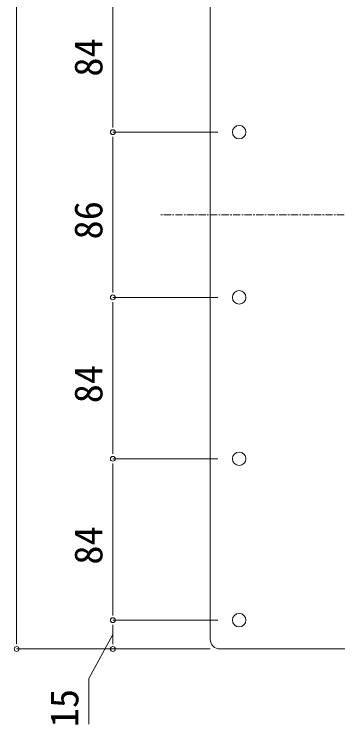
# Model space of a CAD drawing. Units: millimetres, scale not verified. Extents: x -1380 to 1380, y -955 to 955.
# Drawn here: x -778 to -609.8, y -40.6 to 329.3 of the extents above; entities that cross this region are included whole.
import ezdxf
from ezdxf.enums import TextEntityAlignment as Align

# ---------------------------------------------------------------- set-up
doc = ezdxf.new("R2010")
doc.units = ezdxf.units.MM
doc.header["$LTSCALE"] = 3
doc.linetypes.add('USER1', pattern=[2, 1.25, -0.25, 0.25, -0.25])
for name, color, linetype, lineweight in [('0-0_0', 7, 'Continuous', 15), ('0-3_L-1', 7, 'Continuous', 18), ('0-4_L-5', 2, 'USER1', 18), ('0-8_SUNPO', 7, 'Continuous', 18)]:
    doc.layers.add(name, color=color, linetype=linetype, lineweight=lineweight)
doc.styles.add('ＭＳ ゴシック', font='')
doc.styles.get('ＭＳ ゴシック').set_extended_font_data('MS Gothic')

msp = doc.modelspace()

# ---------------------------------------------------------------- linework, layer by layer
at = {"layer": '0-0_0'}
for p, q in [((-726.747, 270.397), (-726.747, 272.897)), ((-726.747, 265.397), (-726.747, 262.897)), ((-726.747, 184.397), (-726.747, 186.897)), ((-726.747, 179.397), (-726.747, 176.897)), ((-726.747, 100.397), (-726.747, 102.897)), ((-726.747, 95.397), (-726.747, 92.897)), ((-726.747, 16.397), (-726.747, 18.897)), ((-726.747, 11.397), (-726.747, 8.897)), ((-776.747, 1.397), (-776.747, 3.897)), ((-726.747, 1.397), (-726.747, 3.897))]:
    msp.add_line(p, q, dxfattribs=at)
for centre, start, end in [((-726.747, 267.897), 90, 270), ((-726.747, 267.897), 90, 270), ((-726.747, 267.897), 270, 90), ((-726.747, 267.897), 270, 90), ((-726.747, 181.897), 90, 270), ((-726.747, 181.897), 90, 270), ((-726.747, 181.897), 270, 90), ((-726.747, 181.897), 270, 90), ((-726.747, 97.897), 90, 270), ((-726.747, 97.897), 90, 270), ((-726.747, 97.897), 270, 90), ((-726.747, 97.897), 270, 90), ((-726.747, 13.897), 90, 270), ((-726.747, 13.897), 90, 270), ((-726.747, 13.897), 270, 90), ((-726.747, 13.897), 270, 90), ((-776.747, -1.103), 90, 270), ((-776.747, -1.103), 270, 90), ((-726.747, -1.103), 90, 270), ((-726.747, -1.103), 270, 90)]:
    msp.add_arc(centre, 1.25, start, end, dxfattribs=at)
at = {"layer": '0-3_L-1'}
for p, q in [((-676.079, 445.897), (-676.079, 3.897)), ((-671.079, -1.103), (-229.079, -1.103))]:
    msp.add_line(p, q, dxfattribs=at)
for centre in [(-661.079, 267.897), (-661.079, 181.897), (-661.079, 97.897), (-661.079, 13.897)]:
    msp.add_circle(centre, 3.5, dxfattribs=at)
msp.add_arc((-671.079, 3.897), 5, 180, 270, dxfattribs=at)
at = {"layer": '0-4_L-5'}
msp.add_line((-198.459, 224.897), (-701.699, 224.897), dxfattribs=at)
at = {"layer": '0-8_SUNPO'}
for p, q in [((-776.747, 3.897), (-776.747, 445.897)), ((-726.747, 346.897), (-726.747, 272.897)), ((-672.079, 267.897), (-726.747, 267.897)), ((-672.079, 267.897), (-726.747, 267.897)), ((-726.747, 262.897), (-726.747, 186.897)), ((-672.079, 181.897), (-726.747, 181.897)), ((-672.079, 181.897), (-726.747, 181.897)), ((-726.747, 102.897), (-726.747, 176.897)), ((-672.079, 97.897), (-726.747, 97.897)), ((-672.079, 97.897), (-726.747, 97.897)), ((-726.747, 18.897), (-726.747, 92.897)), ((-672.079, 13.897), (-726.747, 13.897)), ((-672.079, 13.897), (-726.747, 13.897)), ((-726.747, 3.897), (-726.747, 8.897)), ((-676.079, -1.103), (-776.747, -1.103)), ((-676.079, -1.103), (-726.747, -1.103))]:
    msp.add_line(p, q, dxfattribs=at)
msp.add_lwpolyline([(-726.747, 6.397), (-739.247, -16.389), (-739.247, -40.318)], dxfattribs=at)

# ---------------------------------------------------------------- texts
at = {"layer": '0-8_SUNPO', "style": 'ＭＳ ゴシック'}
for s, p in [('84', (-727.747, 296.8)), ('86', (-727.747, 212.054)), ('84', (-727.747, 126.8)), ('84', (-727.747, 42.8)), ('15', (-740.247, -41.856))]:
    msp.add_text(s, height=14.66, rotation=90, dxfattribs=at).set_placement(p, align=Align.BOTTOM_LEFT)

doc.saveas('drawing.dxf')
